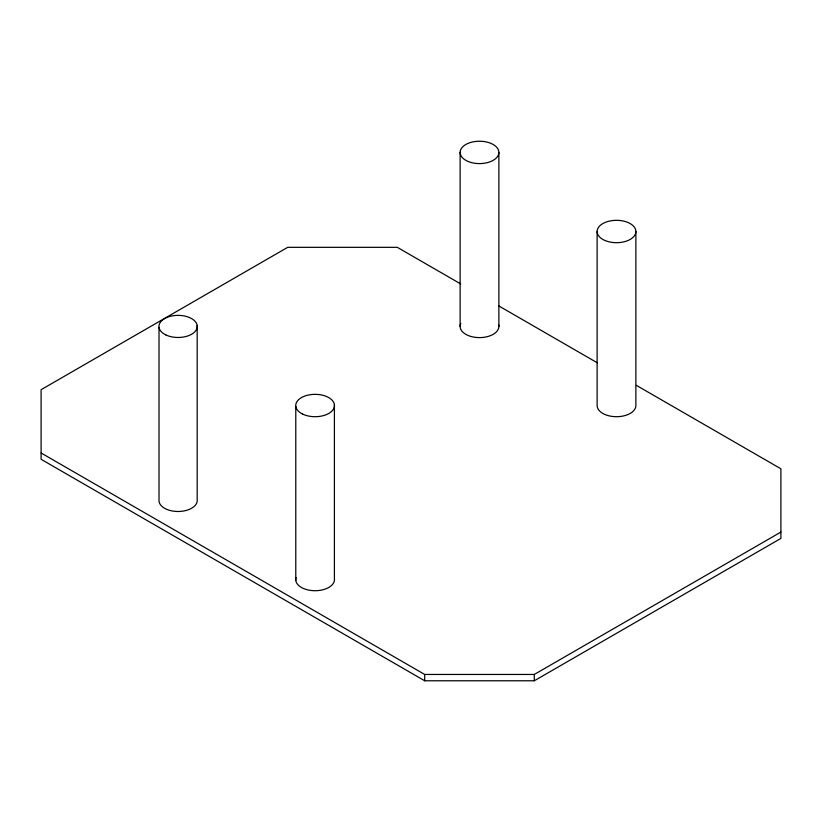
<?xml version="1.0" encoding="UTF-8"?>
<svg xmlns="http://www.w3.org/2000/svg" width="822" height="822" viewBox="0 0 822 822"><rect width="100%" height="100%" fill="white"/><g stroke="black" fill="none" stroke-linecap="round" stroke-linejoin="round"><path stroke-width="1.23" d="M41.1 452.973L424.697 674.451L534.3 674.451L780.9 532.07M460.68 283.919L397.303 247.33L287.7 247.33L41.1 389.7L41.1 459.303L424.697 680.78L534.3 680.78L780.9 538.4L780.9 468.797L636.351 385.343M498.481 305.743L597.44 362.882M635.879 231.506A19.379 11.189 0 0 1 606.811 241.195A19.379 11.189 0 0 1 606.811 221.817A19.379 11.189 0 0 1 635.879 231.506L635.879 405.523A19.379 11.189 0 0 1 616.5 416.703A19.379 11.189 0 0 1 597.121 405.523L597.121 231.506M534.3 674.451L534.3 680.78M498.872 152.502A19.379 11.189 0 0 1 469.681 162.057A19.379 11.189 0 0 1 469.948 142.679A19.379 11.189 0 0 1 498.872 152.502L498.872 326.509M460.125 152.317L460.125 326.334M424.697 674.451L424.697 680.78M334.41 404.599L334.41 578.616A19.379 11.189 0 0 1 314.158 590.71A19.379 11.189 0 0 1 296.033 577.537M295.786 406.438L295.786 580.445M197.177 325.471L197.177 499.488A19.153 11.056 0 0 1 179.741 511.448A19.153 11.056 0 0 1 159.016 501.379L159.016 327.372M498.605 324.567A19.379 11.189 0 0 1 478.507 337.595A19.379 11.189 0 0 1 460.823 323.447M165.767 334.883A19.153 11.056 0 0 0 196.951 328.358A19.153 11.056 0 0 0 171.572 316.028A19.153 11.056 0 0 0 165.767 334.883M302.568 414.052A19.379 11.189 0 0 0 334.164 407.517A19.379 11.189 0 0 0 308.569 394.992A19.379 11.189 0 0 0 302.568 414.052"/></g></svg>
